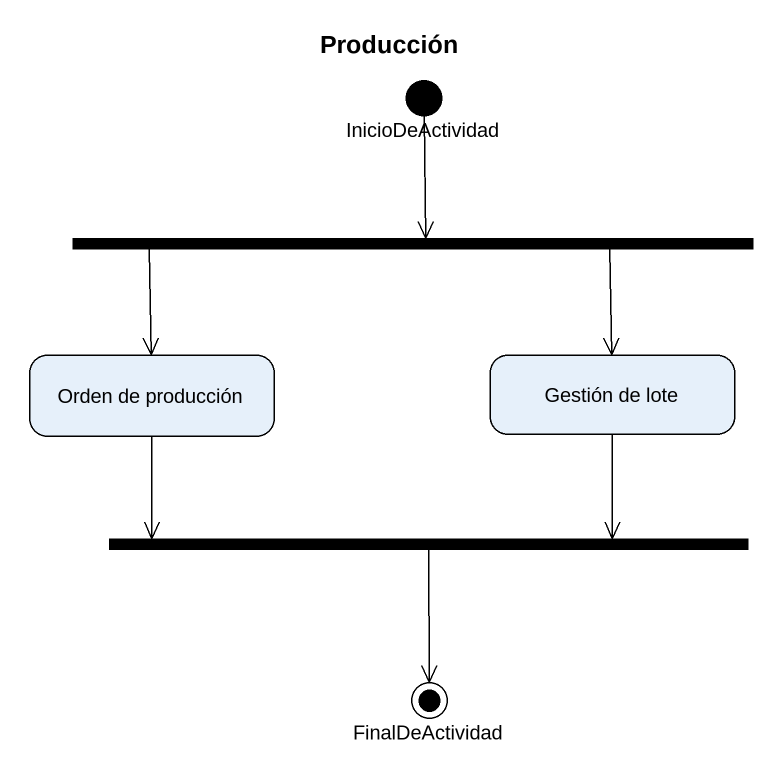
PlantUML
@startuml
title Producción
hide empty description
state InicioDeActividad <<start>>
state fork1 <<fork>>
state "Orden de producción" as Orden_de_producción
state "Gestión de lote" as Gestión_de_lote
state fork2 <<join>>
state FinalDeActividad <<end>>
InicioDeActividad --> fork1
fork1 -left-> Orden_de_producción
fork1 --> Gestión_de_lote
Orden_de_producción -right-> fork2
Gestión_de_lote --> fork2
fork2 --> FinalDeActividad
@enduml
